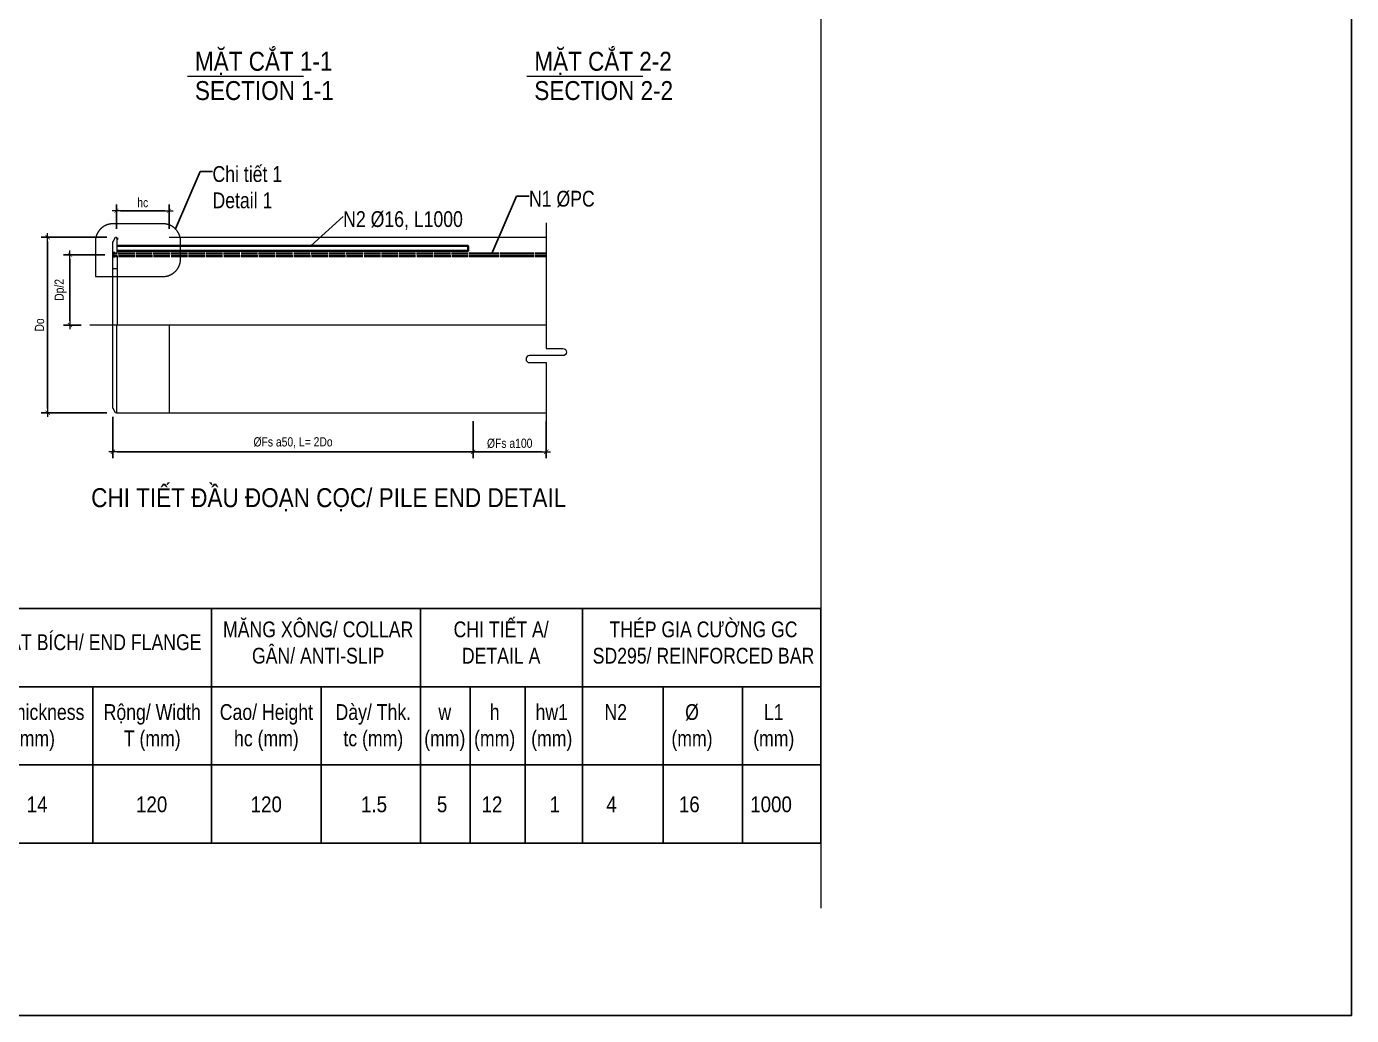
# Model space of a CAD drawing. Header units: millimetres. Extents: x -2123450 to -961021, y -260876 to 649159.
# Drawn here: x -1433439 to -1401975, y 92014 to 115503 of the extents above; entities that cross this region are included whole.
import ezdxf
from ezdxf.enums import TextEntityAlignment as Align

# ---------------------------------------------------------------- set-up
doc = ezdxf.new("R2010")
doc.units = ezdxf.units.MM
doc.header["$LTSCALE"] = 1000
doc.header["$MEASUREMENT"] = 0
doc.header["$PDMODE"] = 66
for name, pattern in [('CENTER2', [1.125, 0.75, -0.125, 0.125, -0.125]), ('CENTERX2', [4, 2.5, -0.5, 0.5, -0.5]), ('HIDDEN2', [4.7625, 3.175, -1.5875])]:
    doc.linetypes.add(name, pattern=pattern)
doc.layers.get('0').update_dxf_attribs({"linetype": 'CONTINUOUS'})
doc.layers.get('DEFPOINTS').update_dxf_attribs({"linetype": 'CONTINUOUS'})
for name, color, linetype, lineweight in [('4.DIM-F', 1, 'CONTINUOUS', 15), ('NDC_S_AXIS', 5, 'CENTER2', 15), ('NDC_S_BREAK-LINE', 1, 'CONTINUOUS', 15), ('NDC_S_CONTINUOUS', 3, 'CONTINUOUS', 20), ('NDC_S_DIM', 1, 'CONTINUOUS', 9), ('NDC_S_HATCH MATERIAL', 8, 'CONTINUOUS', 13), ('NDC_S_REBAR', 4, 'CONTINUOUS', 35), ('NDC_S_VN TEXT', 7, 'CONTINUOUS', 9)]:
    doc.layers.add(name, color=color, linetype=linetype, lineweight=lineweight)
doc.styles.add('NDC_ARIAL', font='arial.ttf', dxfattribs={"width": 0.8})
doc.dimstyles.new('DIM', dxfattribs={"dimtxt": 0.03, "dimasz": 0.035, "dimexe": 0.03, "dimexo": 0.03, "dimgap": 0.005, "dimtad": 1, "dimdec": 0, "dimlfac": 10000, "dimzin": 0, "dimdsep": 46, "dimtxsty": 'NDC_ARIAL', "dimblk": 'DOTSMALL', "dimcen": 0.05, "dimclrd": 1, "dimclre": 1, "dimadec": 0, "dimazin": 0, "dimtfac": 1, "dimtdec": 0, "dimtofl": 0, "dimtmove": 0, "dimatfit": 3, "dimfxl": 0.03, "dimtolj": 1, "dimtzin": 0, "dimarcsym": 0})
doc.dimstyles.new('NDC_1-100', dxfattribs={"dimscale": 100, "dimtxt": 2.2, "dimasz": 1, "dimexe": 1.5, "dimexo": 2, "dimgap": 0.8, "dimtad": 1, "dimdec": 0, "dimdsep": 46, "dimtxsty": 'NDC_ARIAL', "dimblk": 'DIMMARK', "dimcen": 49999.938995, "dimdle": 1.5, "dimclrd": 1, "dimclre": 1, "dimclrt": 3, "dimadec": 0, "dimazin": 0, "dimtfac": 1, "dimtdec": 0, "dimtix": 1, "dimtmove": 2, "dimatfit": 3, "dimfxl": 1, "dimarcsym": 0})

# ---------------------------------------------------------------- blocks, each defined once
blk = doc.blocks.new('_DotSmall')
at = {"color": 0, "linetype": 'ByBlock', "lineweight": 9, "const_width": 0.5}
blk.add_lwpolyline([(-0.0625, 0, 1), (0.0625, 0, 1)], format="xyb", close=True, dxfattribs=at)
blk = doc.blocks.new('DIMMARK')
at = {"layer": 'NDC_S_DIM', "color": 1}
blk.add_line((-1.5, 0), (1, 0), dxfattribs=at)
at = {"layer": 'NDC_S_DIM', "color": 2, "const_width": 0.15}
blk.add_lwpolyline([(-0.5, -0.5), (0.5, 0.5)], dxfattribs=at)
blk = doc.blocks.new('*D508')
at = {"layer": 'DEFPOINTS', "color": 0, "transparency": 16777216}
for p in [(-1431304, 111127), (-1431304, 110496), (-1430054, 110496)]:
    blk.add_point(p, dxfattribs=at)
at = {"layer": 'NDC_S_DIM', "color": 1, "lineweight": -2, "transparency": 16777216}
for p, q in [((-1431304, 110696), (-1431304, 111277)), ((-1430154, 111127), (-1431204, 111127)), ((-1430054, 110696), (-1430054, 111277))]:
    blk.add_line(p, q, dxfattribs=at)
at = {"layer": 'NDC_S_DIM', "color": 1, "lineweight": -2, "transparency": 16777216, "xscale": 100, "yscale": 100, "zscale": 100, "rotation": 180}
blk.add_blockref('DIMMARK', (-1431304, 111127), dxfattribs=at)
at = {"layer": 'NDC_S_DIM', "color": 1, "lineweight": -2, "transparency": 16777216, "xscale": 100, "yscale": 100, "zscale": 100}
blk.add_blockref('DIMMARK', (-1430054, 111127), dxfattribs=at)
at = {"layer": 'NDC_S_DIM', "color": 3, "transparency": 16777216, "insert": (-1430679, 111319), "char_height": 220, "attachment_point": 5, "style": 'NDC_ARIAL'}
blk.add_mtext('hc', dxfattribs=at)
blk = doc.blocks.new('*D509')
at = {"layer": 'DEFPOINTS', "color": 0, "transparency": 16777216}
for p in [(-1431387, 106430), (-1422833, 106330), (-1422833, 105402)]:
    blk.add_point(p, dxfattribs=at)
at = {"layer": 'NDC_S_DIM', "color": 1, "lineweight": -2, "transparency": 16777216}
for p, q in [((-1431387, 106230), (-1431387, 105252)), ((-1422833, 106130), (-1422833, 105252)), ((-1431287, 105402), (-1422933, 105402))]:
    blk.add_line(p, q, dxfattribs=at)
at = {"layer": 'NDC_S_DIM', "color": 1, "lineweight": -2, "transparency": 16777216, "xscale": 100, "yscale": 100, "zscale": 100, "rotation": 180}
blk.add_blockref('DIMMARK', (-1431387, 105402), dxfattribs=at)
at = {"layer": 'NDC_S_DIM', "color": 1, "lineweight": -2, "transparency": 16777216, "xscale": 100, "yscale": 100, "zscale": 100}
blk.add_blockref('DIMMARK', (-1422833, 105402), dxfattribs=at)
at = {"layer": 'NDC_S_DIM', "color": 3, "transparency": 16777216, "insert": (-1427110, 105618), "char_height": 220, "attachment_point": 5, "style": 'NDC_ARIAL'}
blk.add_mtext('ØFs a50, L= 2Do', dxfattribs=at)
blk = doc.blocks.new('*D510')
at = {"layer": 'DEFPOINTS', "color": 0, "transparency": 16777216}
for p in [(-1422833, 106330), (-1421097, 106330), (-1421097, 105402)]:
    blk.add_point(p, dxfattribs=at)
at = {"layer": 'NDC_S_DIM', "color": 1, "lineweight": -2, "transparency": 16777216}
for p, q in [((-1422833, 106130), (-1422833, 105252)), ((-1421097, 106130), (-1421097, 105252)), ((-1422733, 105402), (-1421197, 105402))]:
    blk.add_line(p, q, dxfattribs=at)
at = {"layer": 'NDC_S_DIM', "color": 1, "lineweight": -2, "transparency": 16777216, "xscale": 100, "yscale": 100, "zscale": 100, "rotation": 180}
blk.add_blockref('DIMMARK', (-1422833, 105402), dxfattribs=at)
at = {"layer": 'NDC_S_DIM', "color": 1, "lineweight": -2, "transparency": 16777216, "xscale": 100, "yscale": 100, "zscale": 100}
blk.add_blockref('DIMMARK', (-1421097, 105402), dxfattribs=at)
at = {"layer": 'NDC_S_DIM', "color": 3, "transparency": 16777216, "insert": (-1421965, 105601), "char_height": 220, "attachment_point": 5, "style": 'NDC_ARIAL'}
blk.add_mtext('ØFs a100', dxfattribs=at)
blk = doc.blocks.new('*D511')
at = {"layer": 'DEFPOINTS', "color": 0, "transparency": 16777216}
for p in [(-1431329, 110496), (-1432938, 106330), (-1431329, 106330)]:
    blk.add_point(p, dxfattribs=at)
at = {"layer": 'NDC_S_DIM', "color": 1, "lineweight": -2, "transparency": 16777216}
for p, q in [((-1431529, 110496), (-1433088, 110496)), ((-1432938, 110396), (-1432938, 106430)), ((-1431529, 106330), (-1433088, 106330))]:
    blk.add_line(p, q, dxfattribs=at)
at = {"layer": 'NDC_S_DIM', "color": 1, "lineweight": -2, "transparency": 16777216, "xscale": 100, "yscale": 100, "zscale": 100}
for p, rotation in [((-1432938, 110496), 90), ((-1432938, 106330), 270)]:
    blk.add_blockref('DIMMARK', p, dxfattribs=dict(at, rotation=rotation))
at = {"layer": 'NDC_S_DIM', "color": 3, "transparency": 16777216, "insert": (-1433130, 108413), "char_height": 220, "attachment_point": 5, "rotation": 90, "style": 'NDC_ARIAL'}
blk.add_mtext('Do', dxfattribs=at)
blk = doc.blocks.new('*D512')
at = {"layer": 'DEFPOINTS', "color": 0, "transparency": 16777216}
for p in [(-1431383, 110080), (-1432407, 108413), (-1431939, 108413)]:
    blk.add_point(p, dxfattribs=at)
at = {"layer": 'NDC_S_DIM', "color": 1, "lineweight": -2, "transparency": 16777216}
for p, q in [((-1431583, 110080), (-1432557, 110080)), ((-1432407, 109980), (-1432407, 108513)), ((-1432139, 108413), (-1432557, 108413))]:
    blk.add_line(p, q, dxfattribs=at)
at = {"layer": 'NDC_S_DIM', "color": 1, "lineweight": -2, "transparency": 16777216, "xscale": 100, "yscale": 100, "zscale": 100}
for p, rotation in [((-1432407, 110080), 90), ((-1432407, 108413), 270)]:
    blk.add_blockref('DIMMARK', p, dxfattribs=dict(at, rotation=rotation))
at = {"layer": 'NDC_S_DIM', "color": 3, "transparency": 16777216, "insert": (-1432630, 109247), "char_height": 220, "attachment_point": 5, "rotation": 90, "style": 'NDC_ARIAL'}
blk.add_mtext('Dp/2', dxfattribs=at)
blk = doc.blocks.new('CHI TIET DAU DOAN COC TOLE PHANG')
at = {"linetype": 'HIDDEN2', "ltscale": 0.2}
blk.add_lwpolyline([(0.209, 0.2885), (0.0663, 0.2885, 0.414214), (0.0163, 0.2385), (0.0163, 0.1383), (0.209, 0.1383, 0.414214), (0.259, 0.1883), (0.259, 0.2385, 0.414214)], format="xyb", close=True, dxfattribs=at)
at = {"layer": 'NDC_S_AXIS', "linetype": 'CENTERX2'}
for p, q in [((0.3192, 0), (0, 0)), ((1.301, 0), (0.3192, 0))]:
    blk.add_line(p, q, dxfattribs=at)
at = {"layer": 'NDC_S_BREAK-LINE'}
blk.add_lwpolyline([(1.301, 0.2915), (1.301, -0.0672), (1.3485, -0.0672, -1), (1.3485, -0.0872), (1.301, -0.0872), (1.2534, -0.0872, 1), (1.2534, -0.1072), (1.301, -0.1072), (1.301, -0.2909)], format="xyb", dxfattribs=at)
at = {"layer": 'NDC_S_CONTINUOUS'}
for p, q in [((0.0782, 0.2035), (0.0782, 0.247)), ((0.2262, 0.25), (1.301, 0.25)), ((0.0712, 0.2065), (0.0662, 0.2065)), ((0.0712, 0.1935), (0.0662, 0.1935)), ((0.0712, 0.2065), (0.0712, 0.2045)), ((0.0712, 0.2045), (0.0782, 0.2045)), ((0.0712, 0.1955), (0.0712, 0.1935)), ((0.0712, 0.1955), (0.0782, 0.1955)), ((0.0782, 0.1965), (0.0782, 0)), ((0.0782, 0.16), (0.0662, 0.16)), ((0.0762, 0), (0.0762, -0.25)), ((0.2262, 0), (0.2262, -0.25)), ((0.0762, -0.25), (0.2262, -0.25)), ((0.2262, -0.25), (1.301, -0.25))]:
    blk.add_line(p, q, dxfattribs=at)
blk.add_lwpolyline([(0.0762, -0.248), (0.0762, -0.25), (0.0732, -0.25), (0.0672, -0.238), (0.0662, -0.238), (0.0662, 0.238), (0.0672, 0.238), (0.0732, 0.25), (0.0762, 0.25), (0.0762, 0.247)], dxfattribs=at)
at = {"layer": 'NDC_S_REBAR'}
for p, q in [((0.0702, 0.2035), (0.0782, 0.2035)), ((0.0702, 0.1965), (0.0788, 0.1965)), ((0.0813, 0.2035), (0.1283, 0.2035)), ((0.0818, 0.1965), (0.1288, 0.1965)), ((0.1313, 0.2035), (0.1783, 0.2035)), ((0.1318, 0.1965), (0.1788, 0.1965)), ((0.1813, 0.2035), (0.2262, 0.2035)), ((0.1818, 0.1965), (0.2262, 0.1965)), ((0.2262, 0.2035), (0.2283, 0.2035)), ((0.2262, 0.1965), (0.2288, 0.1965)), ((0.2313, 0.2035), (0.2783, 0.2035)), ((0.2318, 0.1965), (0.2788, 0.1965)), ((0.2813, 0.2035), (0.3283, 0.2035)), ((0.2818, 0.1965), (0.3288, 0.1965)), ((0.3313, 0.2035), (0.3783, 0.2035)), ((0.3318, 0.1965), (0.3788, 0.1965)), ((0.3813, 0.2035), (0.4283, 0.2035)), ((0.3818, 0.1965), (0.4288, 0.1965)), ((0.4313, 0.2035), (0.4783, 0.2035)), ((0.4318, 0.1965), (0.4788, 0.1965)), ((0.4813, 0.2035), (0.5283, 0.2035)), ((0.4818, 0.1965), (0.5288, 0.1965)), ((0.5313, 0.2035), (0.5783, 0.2035)), ((0.5318, 0.1965), (0.5788, 0.1965)), ((0.5813, 0.2035), (0.6283, 0.2035)), ((0.5818, 0.1965), (0.6288, 0.1965)), ((0.6313, 0.2035), (0.6783, 0.2035)), ((0.6318, 0.1965), (0.6788, 0.1965)), ((0.6813, 0.2035), (0.7283, 0.2035)), ((0.6818, 0.1965), (0.7288, 0.1965)), ((0.7313, 0.2035), (0.7783, 0.2035)), ((0.7318, 0.1965), (0.7788, 0.1965)), ((0.7813, 0.2035), (0.8283, 0.2035)), ((0.7818, 0.1965), (0.8288, 0.1965)), ((0.8313, 0.2035), (0.8783, 0.2035)), ((0.8318, 0.1965), (0.8788, 0.1965)), ((0.8813, 0.2035), (0.9283, 0.2035)), ((0.8818, 0.1965), (0.9288, 0.1965)), ((0.9313, 0.2035), (0.9783, 0.2035)), ((0.9318, 0.1965), (0.9788, 0.1965)), ((0.9813, 0.2035), (1.0283, 0.2035)), ((0.9818, 0.1965), (1.0288, 0.1965)), ((1.0313, 0.2035), (1.0783, 0.2035)), ((1.0318, 0.1965), (1.0788, 0.1965)), ((1.0813, 0.2035), (1.1659, 0.2035)), ((1.0818, 0.1965), (1.1668, 0.1965)), ((1.1689, 0.2035), (1.2659, 0.2035)), ((1.1698, 0.1965), (1.2668, 0.1965)), ((1.2689, 0.2035), (1.301, 0.2035)), ((1.2698, 0.1965), (1.301, 0.1965))]:
    blk.add_line(p, q, dxfattribs=at)
blk.add_ellipse((0.0686, 0.2), major_axis=(0, 0.0055), ratio=0.363902, start_param=5.391025, end_param=10.293338, dxfattribs=at)
blk = doc.blocks.new('thep gia cuong')
at = {"layer": 'NDC_S_REBAR'}
blk.add_lwpolyline([(0, -0.014), (1, -0.014), (1, 0), (0, 0)], dxfattribs=at)

msp = doc.modelspace()

# ---------------------------------------------------------------- hatches: boundary and pattern name
at = {"layer": 'NDC_S_HATCH MATERIAL'}
h = msp.add_hatch(dxfattribs=at)
h.set_pattern_fill('ANSI37', color=256, scale=208.333333)
h.set_pattern_definition([(45, (-1800292.377, -120218.204), (-18.4142391, 18.4142391), []), (135, (-1800292.377, -120218.204), (-18.4142391, -18.4142391), [])])
edge = h.paths.add_edge_path()
edge.add_line((-1431262.37, 110471.22), (-1431287.37, 110471.22))
edge.add_line((-1431287.37, 110471.22), (-1431287.37, 110446.22))
edge.add_arc((-1431287.37, 110471.22), 25, 270, 360)

# ---------------------------------------------------------------- linework, layer by layer
for p, q in [((-1467022.14, 101683.7), (-1414575.18, 101683.7)), ((-1429042.7, 101683.7), (-1429042.7, 96103.35)), ((-1424085.63, 101683.7), (-1424085.63, 96103.35)), ((-1420239.95, 101683.7), (-1420239.95, 96103.35)), ((-1420239.95, 101683.7), (-1420239.95, 96103.35)), ((-1414575.18, 101683.7), (-1414575.18, 96103.35)), ((-1467022.14, 99823.59), (-1414575.18, 99823.59)), ((-1431866.17, 99823.59), (-1431866.17, 96103.35)), ((-1426445.56, 99823.59), (-1426445.56, 96103.35)), ((-1422906.82, 99823.59), (-1422906.82, 96103.35)), ((-1421595.97, 99823.59), (-1421595.97, 96103.35)), ((-1418321.06, 99823.59), (-1418321.06, 96103.35)), ((-1416433.71, 99823.59), (-1416433.71, 96103.35)), ((-1459284.15, 97963.47), (-1414575.18, 97963.47)), ((-1467022.14, 96103.35), (-1414575.18, 96103.35))]:
    msp.add_line(p, q)
at = {"layer": '4.DIM-F'}
for p, q in [((-1429619.12, 114320.75), (-1426865.35, 114320.75)), ((-1421559.94, 114320.75), (-1418806.17, 114320.75))]:
    msp.add_line(p, q, dxfattribs=at)
at = {"layer": 'DEFPOINTS'}
msp.add_lwpolyline([(-1528125.18, 181113.77), (-1401975.18, 181113.77), (-1401975.18, 92013.77), (-1528125.18, 92013.77)], close=True, dxfattribs=at)
at = {"layer": 'NDC_S_CONTINUOUS'}
msp.add_line((-1414575.18, 175295.06), (-1414575.18, 94563.77), dxfattribs=at)
at = {"layer": 'NDC_S_HATCH MATERIAL'}
msp.add_arc((-1431287.37, 110471.22), 25, 270, 0, dxfattribs=at)

# ---------------------------------------------------------------- block references
at = {"layer": 'NDC_S_HATCH MATERIAL', "xscale": 8333.333335864481, "yscale": 8333.333335864481, "zscale": 8333.333335864481}
for name, p in [('CHI TIET DAU DOAN COC TOLE PHANG', (-1431938.82, 108412.89)), ('thep gia cuong', (-1431287.37, 110289.97))]:
    msp.add_blockref(name, p, dxfattribs=at)

# ---------------------------------------------------------------- texts
at = {"layer": 'NDC_S_VN TEXT', "lineweight": 70, "style": 'NDC_ARIAL', "width": 0.85}
for s, p in [('MẶT CẮT 1-1', (-1429439.53, 114452.05)), ('MẶT CẮT 2-2', (-1421380.35, 114452.05)), ('SECTION 1-1', (-1429439.53, 113756.25)), ('SECTION 2-2', (-1421380.35, 113756.25))]:
    msp.add_text(s, height=450, dxfattribs=at).set_placement(p)
msp.add_text('CHI TIẾT ĐẦU ĐOẠN CỌC/ PILE END DETAIL', height=450, dxfattribs=at).set_placement((-1426262.81, 104087.37), align=Align.CENTER)
at = {"layer": 'NDC_S_VN TEXT', "style": 'NDC_ARIAL', "width": 0.85}
for s, p in [('14', (-1433187.94, 96841.43)), ('120', (-1430467.73, 96841.43)), ('120', (-1427745.93, 96841.43)), ('1.5', (-1425186.66, 96841.43)), ('5', (-1423570.45, 96841.43)), ('12', (-1422386.67, 96841.43)), ('1', (-1420894.3, 96841.43)), ('4', (-1419546.87, 96841.43)), ('16', (-1417700.6, 96841.43)), ('1000', (-1415758.78, 96841.43))]:
    msp.add_text(s, height=375, dxfattribs=at).set_placement(p, align=Align.CENTER)
at = {"layer": 'NDC_S_VN TEXT', "char_height": 375, "attachment_point": 1, "style": 'NDC_ARIAL'}
for s, insert in [('{\\fArial|b0|i0|c0|p34;Chi tiết 1\\PDetail 1}', (-1429022.89, 112186.56)), ('{\\fArial|b0|i0|c0|p34;N1 \\A1;Ø\\A0;PC}', (-1421505.95, 111600.29)), ('\\A1;N2 Ø16, L1000', (-1425919.02, 111116.12))]:
    msp.add_mtext(s, dxfattribs=dict(at, insert=insert))
at = {"layer": 'NDC_S_VN TEXT', "char_height": 375, "attachment_point": 2, "style": 'NDC_ARIAL'}
for s, width, insert in [('MĂNG XÔNG/ COLLAR\\PGÂN/ ANTI-SLIP', 5400.8432, (-1426513.46, 101371.57)), ('CHI TIẾT A/ DETAIL A', 2940.998, (-1422168.59, 101371.57)), ('THÉP GIA CƯỜNG GC SD295/ REINFORCED BAR', 5856.9136, (-1417363.42, 101371.57)), ('MẶT BÍCH/ END FLANGE', 5725.6224, (-1431740.48, 101066.52)), ('Dày/ Thickness Tf (mm)', 3146.0894, (-1433496.41, 99408.57)), ('Rộng/ Width\\PT (mm)', 2739.5929, (-1430454.06, 99408.57)), ('Cao/ Height\\Phc (mm)', 2401.6107, (-1427742.48, 99408.57)), ('Dày/ Thk.\\Ptc (mm)', 2300.003, (-1425203.67, 99408.57)), ('h\\P(mm)', 704.2382, (-1422322.3, 99408.57)), ('hw1\\P(mm)', 0.1346, (-1420966.27, 99408.57)), ('w\\P(mm)', 0.1346, (-1423506.07, 99408.57)), ('N2', 0.1346, (-1419446.19, 99408.57)), ('\\A1;Ø{\\A0;\\P(mm)}', 0.1346, (-1417636.22, 99408.57)), ('L1\\P(mm)', 0.1346, (-1415694.41, 99408.57))]:
    msp.add_mtext_dynamic_manual_height_columns(s, width=width, gutter_width=0.37, heights=[0], dxfattribs=dict(at, insert=insert))

# ---------------------------------------------------------------- dimensions: what is measured, and where the dimension line sits
at = {"layer": 'NDC_S_DIM'}
for base, p1, p2, text, picture, middle in [((-1431304.03, 111127.29), (-1430054.03, 110496.22), (-1431304.03, 110496.22), 'hc', '*D508', (-1430679.03, 111319.09)), ((-1422833.49, 105402.38), (-1431387.37, 106429.55), (-1422833.49, 106329.55), 'ØFs a50, L= 2Do', '*D509', (-1427110.43, 105618.19)), ((-1421097.43, 105402.38), (-1422833.49, 106329.55), (-1421097.43, 106329.55), 'ØFs a100', '*D510', (-1421965.46, 105600.86))]:
    dim = msp.add_linear_dim(base=base, p1=p1, p2=p2, text=text, dimstyle='NDC_1-100', dxfattribs=at)
    dim.commit()
    dim.dimension.update_dxf_attribs({"geometry": picture, "text_midpoint": middle})
for base, p1, p2, text, picture, middle in [((-1432937.98, 106329.55), (-1431329.03, 110496.22), (-1431329.03, 106329.55), 'Do', '*D511', (-1433129.78, 108412.89)), ((-1432407.46, 108412.89), (-1431383.42, 110080.41), (-1431938.82, 108412.89), 'Dp/2', '*D512', (-1432629.87, 109246.65))]:
    dim = msp.add_linear_dim(base=base, p1=p1, p2=p2, angle=90, text=text, dimstyle='NDC_1-100', dxfattribs=at)
    dim.commit()
    dim.dimension.update_dxf_attribs({"geometry": picture, "text_midpoint": middle})

# ---------------------------------------------------------------- leaders
at = {"layer": 'NDC_S_DIM', "annotation_type": 0, "has_hookline": 1, "hookline_direction": 0, "text_width": 1556.07}
msp.add_leader([(-1429902.73, 110694.99), (-1429317.62, 112061.56), (-1429022.89, 112061.56)], dimstyle='DIM', override={"dimgap": 0.005, "dimtad": 0}, dxfattribs=at)
at = {"layer": 'NDC_S_VN TEXT', "annotation_type": 0, "has_hookline": 1, "hookline_direction": 0}
for points, text_width in [([(-1422385.8, 110108.72), (-1421800.69, 111475.29), (-1421505.95, 111475.29)], 1511.87), ([(-1426684.72, 110289.97), (-1425919.06, 110991.12), (-1425919.02, 110991.12)], 2790.65)]:
    msp.add_leader(points, dimstyle='DIM', override={"dimgap": 0.005, "dimtad": 0}, dxfattribs=dict(at, text_width=text_width))

doc.saveas('drawing.dxf')
